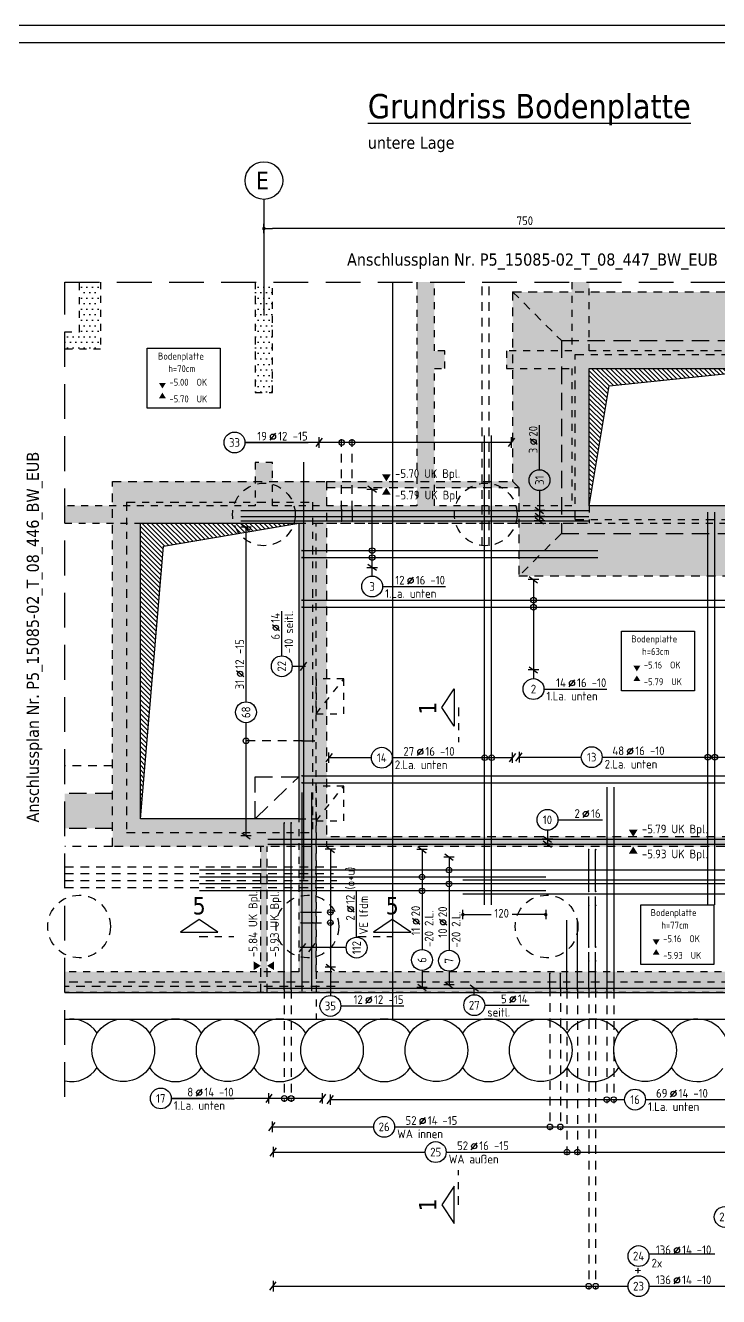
# Model space of a CAD drawing. Extents: x -21 to 93, y -36 to 68.
# Drawn here: x 1.66 to 11.62, y 23.77 to 42.05 of the extents above; entities that cross this region are included whole.
import ezdxf
from ezdxf.enums import TextEntityAlignment as Align

# ---------------------------------------------------------------- set-up
doc = ezdxf.new("R2010")
doc.units = 0
doc.header["$LTSCALE"] = 0.5
for name, pattern in [('AUSGEZOGEN', [1000.01, 1000, 0.01]), ('DIVIDE2', [0.625, 0.25, -0.125, 0, -0.125, 0, -0.125]), ('DOT', [0.175, 0.05, -0.125]), ('GESTRICHELTX2', [1.5, 1, -0.5]), ('HIDDEN', [0.375, 0.25, -0.125]), ('HIDDEN2', [0.187, 0.125, -0.062]), ('PUNKT', [0.175, 0.05, -0.125]), ('STRICHPUNKT2', [0.55, 0.25, -0.125, 0.05, -0.125]), ('VERDECKT', [0.375, 0.25, -0.125]), ('VERDECKTX2', [0.75, 0.5, -0.25])]:
    doc.linetypes.add(name, pattern=pattern)
for name, color, linetype in [('ACHSEN', 7, 'Continuous'), ('AFB', 7, 'Continuous'), ('AFU', 7, 'Continuous'), ('BETON', 7, 'Continuous'), ('DRUEBER', 7, 'Continuous'), ('grau_dunkel', 7, 'Continuous'), ('grau_hell', 7, 'Continuous'), ('Gründungspfähle', 7, 'Continuous'), ('HILFE', 7, 'Continuous'), ('koten', 7, 'Continuous'), ('MASSE', 7, 'Continuous'), ('OBJEKT', 7, 'Continuous'), ('RAHMEN', 7, 'Continuous'), ('RND', 7, 'Continuous'), ('SCHNITTE', 7, 'Continuous'), ('SCHRAFF', 7, 'Continuous'), ('SFP_Achsen', 7, 'Continuous'), ('TEXT', 7, 'Continuous'), ('Verbau', 7, 'Continuous'), ('VERDECKT', 7, 'Continuous'), ('Versprung oberseitig', 7, 'Continuous')]:
    doc.layers.add(name, color=color, linetype=linetype)
doc.styles.add('helv', font='tahoma.ttf')
doc.styles.add('txt', font='isocp.shx')
doc.linetypes.add('AFU_50L', pattern='A,0.75,["/",Standard,S=0.2,R=0,X=-0.01,Y=-0.1],0.07,["/",Standard,S=0.2,R=0,X=-0.01,Y=-0.1],0.75', length=1.57)
doc.dimstyles.new('DOT_I', dxfattribs={"dimscale": 0.5, "dimtxt": 0.25, "dimasz": 0.25, "dimexe": 0.1, "dimexo": 0.3, "dimgap": 0.1, "dimtad": 1, "dimdec": 3, "dimzin": 3, "dimtxsty": 'txt', "dimblk": 'DOT', "dimblk1": 'DOT', "dimblk2": 'DOT', "dimsah": 1, "dimcen": 0.1, "dimse1": 1, "dimse2": 1, "dimazin": 0, "dimtfac": 1, "dimtdec": 4, "dimtix": 1, "dimtmove": 2, "dimatfit": 3, "dimfxl": 0, "dimtvp": 1, "dimtolj": 1, "dimtzin": 0, "dimarcsym": 0})
pattern_1 = [(0, (-9.04601, 7.331896), (0.0396875, 0.079375), [0, -0.079375])]

# ---------------------------------------------------------------- blocks, each defined once
blk = doc.blocks.new('okrd_o')
at = {"layer": 'koten', "color": 7, "linetype": 'Continuous'}
blk.add_solid([(-0.125, 0.202), (0.125, 0.202), (0, 0)], dxfattribs=at)
at = {"layer": 'koten', "style": 'txt'}
blk.add_attdef('OKRD', (0.25, 0.1), '', height=0.25, dxfattribs=at)
blk = doc.blocks.new('okrd_u')
at = {"layer": 'koten', "color": 7, "linetype": 'Continuous'}
blk.add_solid([(-0.125, -0.202), (0.125, -0.202), (0, 0)], dxfattribs=at)
at = {"layer": 'koten', "style": 'txt'}
blk.add_attdef('OKRD', (0.25, -0.35), '', height=0.25, dxfattribs=at)
blk = doc.blocks.new('lei_gre')
at = {"layer": 'RND', "color": 7, "linetype": 'Continuous'}
for p, q in [((-0.09, -0.12), (0.09, 0.12)), ((0, 0.15), (0, -0.15))]:
    blk.add_line(p, q, dxfattribs=at)
blk = doc.blocks.new('RND_LEI')
at = {"layer": 'RND', "color": 7, "linetype": 'Continuous'}
blk.add_line((1.022, 0.066), (1.19, 0.27), dxfattribs=at)
for centre, radius in [((0, 0), 0.3), ((1.106, 0.168), 0.075)]:
    blk.add_circle(centre, radius, dxfattribs=at)
at = {"layer": 'RND', "color": 7, "linetype": 'Continuous', "style": 'txt'}
blk.add_attdef('POSL', text='', height=0.25, dxfattribs=at).set_placement((0, 0), align=Align.MIDDLE)
blk.add_attdef('ANZ', text='', height=0.25, dxfattribs=at).set_placement((0.931, 0.057), align=Align.RIGHT)
for tag, p in [('DUM', (1.253, 0.057)), ('ABSTD', (1.674, 0.057)), ('POSTXT', (0.374, -0.327))]:
    blk.add_attdef(tag, p, '', height=0.25, dxfattribs=at)
blk = doc.blocks.new('DOT')
at = {"layer": 'MASSE', "color": 7, "linetype": 'Continuous'}
for p, q in [((0, 0), (-1, 0)), ((0, 0.54), (0, -0.54))]:
    blk.add_line(p, q, dxfattribs=at)
at = {"layer": 'MASSE', "color": 7, "linetype": 'Continuous', "const_width": 0.2}
blk.add_lwpolyline([(-0.1, 0, 1), (0.1, 0, 1)], format="xyb", close=True, dxfattribs=at)
blk = doc.blocks.new('*D21')
at = {"layer": 'Defpoints', "color": 0, "linetype": 'AUSGEZOGEN', "transparency": 16777216}
for p in [(7.946, 29.266), (7.946, 29.266), (9.137, 29.266)]:
    blk.add_point(p, dxfattribs=at)
at = {"layer": 'MASSE', "color": 0, "linetype": 'AUSGEZOGEN', "lineweight": -2, "transparency": 16777216}
for p, q in [((8.071, 29.266), (8.353, 29.266)), ((9.012, 29.266), (8.653, 29.266))]:
    blk.add_line(p, q, dxfattribs=at)
at = {"layer": 'MASSE', "color": 0, "linetype": 'AUSGEZOGEN', "lineweight": -2, "transparency": 16777216, "xscale": 0.125, "yscale": 0.125, "zscale": 0.125, "rotation": 180}
blk.add_blockref('DOT', (7.946, 29.266), dxfattribs=at)
at = {"layer": 'MASSE', "color": 0, "linetype": 'AUSGEZOGEN', "lineweight": -2, "transparency": 16777216, "xscale": 0.125, "yscale": 0.125, "zscale": 0.125}
blk.add_blockref('DOT', (9.137, 29.266), dxfattribs=at)
at = {"layer": 'MASSE', "color": 0, "linetype": 'AUSGEZOGEN', "transparency": 16777216, "insert": (8.503, 29.285), "char_height": 0.125, "attachment_point": 5, "style": 'txt'}
blk.add_mtext('\\A1;120', dxfattribs=at)
blk = doc.blocks.new('*D30')
at = {"layer": 'Defpoints', "color": 0, "linetype": 'AUSGEZOGEN', "transparency": 16777216}
for p in [(5.086, 39.13), (5.086, 39.13), (12.586, 39.13)]:
    blk.add_point(p, dxfattribs=at)
at = {"layer": 'MASSE', "color": 0, "linetype": 'AUSGEZOGEN', "lineweight": -2, "transparency": 16777216}
blk.add_line((12.461, 39.13), (5.211, 39.13), dxfattribs=at)
at = {"layer": 'MASSE', "color": 0, "linetype": 'AUSGEZOGEN', "lineweight": -2, "transparency": 16777216, "xscale": 0.125, "yscale": 0.125, "zscale": 0.125, "rotation": 180}
blk.add_blockref('DOT', (5.086, 39.13), dxfattribs=at)
at = {"layer": 'MASSE', "color": 0, "linetype": 'AUSGEZOGEN', "lineweight": -2, "transparency": 16777216, "xscale": 0.125, "yscale": 0.125, "zscale": 0.125}
blk.add_blockref('DOT', (12.586, 39.13), dxfattribs=at)
at = {"layer": 'MASSE', "color": 0, "linetype": 'AUSGEZOGEN', "transparency": 16777216, "insert": (8.836, 39.242), "char_height": 0.125, "attachment_point": 5, "style": 'txt'}
blk.add_mtext('\\A1;750', dxfattribs=at)
blk = doc.blocks.new('SCHN-1')
at = {"layer": 'SCHNITTE', "color": 5, "linetype": 'Continuous'}
blk.add_lwpolyline([(0.54, 0.125), (0, 0.485), (-0.54, 0.125)], close=True, dxfattribs=at)
at = {"layer": 'SCHNITTE', "color": 6, "linetype": 'Continuous', "style": 'helv'}
blk.add_attdef('SCHN-1', text='', height=0.5, dxfattribs=at).set_placement((0, 0.635), align=Align.CENTER)
blk = doc.blocks.new('A0-19-0')
at = {"layer": 'RAHMEN'}
blk.add_line((137.9, 84.1), (0, 84.1), dxfattribs=at)
at = {"layer": 'RAHMEN', "color": 5}
blk.add_line((137.4, 83.6), (2, 83.6), dxfattribs=at)

msp = doc.modelspace()

# ---------------------------------------------------------------- hatches: boundary and pattern name
at = {"layer": 'grau_dunkel'}
h = msp.add_hatch(color=21, dxfattribs=at)
h.paths.add_polyline_path([(12.86119, 34.74446), (12.86119, 37.51946), (9.36119, 37.51946), (9.36119, 34.74446)])
h.paths.add_polyline_path([(9.76119, 37.11946), (9.76119, 35.14446), (12.46119, 35.14446), (12.46119, 37.11946)], flags=16)
at = {"layer": 'grau_dunkel', "linetype": 'AUSGEZOGEN'}
h = msp.add_hatch(dxfattribs=at)
h.set_pattern_fill('ANSI31', color=21, scale=0.015, angle=90, style=0, double=1)
h.set_pattern_definition([(135, (-137.359247, 40.544846), (-0.03367596, -0.03367596), [])])
h.paths.add_polyline_path([(9.76116, 37.11946), (9.76099, 35.14446), (10.04632, 36.86991), (12.46116, 37.11946)])
at = {"layer": 'grau_dunkel'}
h = msp.add_hatch(color=21, dxfattribs=at)
h.paths.add_polyline_path([(5.98619, 30.24446), (5.98619, 35.49446), (2.91119, 35.49446), (2.91119, 30.24446)])
h.paths.add_polyline_path([(5.58619, 30.64446), (5.58619, 34.89446), (3.31119, 34.89446), (3.31119, 30.64446)], flags=16)
at = {"layer": 'grau_dunkel', "linetype": 'AUSGEZOGEN'}
h = msp.add_hatch(dxfattribs=at)
h.set_pattern_fill('ANSI31', color=21, scale=0.015, angle=90, style=0, double=1)
h.set_pattern_definition([(135, (-137.359214, 40.544844), (-0.03367596, -0.03367596), [])])
h.paths.add_polyline_path([(5.58619, 34.89446), (3.31119, 34.89446), (3.31119, 30.64446), (3.64168, 34.56053)])
at = {"layer": 'grau_dunkel'}
msp.add_hatch(color=21, dxfattribs=at).paths.add_polyline_path([(2.22361, 31.00446), (2.22361, 30.50446), (2.91119, 30.50446), (2.91119, 31.00446)])
at = {"layer": 'grau_hell'}
h = msp.add_hatch(color=9, dxfattribs=at)
h.paths.add_polyline_path([(8.66119, 38.21946), (8.66119, 35.49447), (8.75119, 35.40447), (8.75119, 34.13446), (13.47119, 34.13446), (13.47119, 35.40447), (13.56119, 35.49447), (13.56119, 38.21946)])
h.paths.add_polyline_path([(9.36119, 37.51946), (9.36119, 34.74446), (12.86119, 34.74446), (12.86119, 37.51946)], flags=16)
h = msp.add_hatch(color=9, dxfattribs=at)
h.paths.add_polyline_path([(8.75119, 35.40447), (8.66119, 35.49447), (5.98619, 35.49446), (5.98619, 35.40446)])
h.paths.add_polyline_path([(13.56121, 35.49449), (13.47121, 35.40449), (18.98619, 35.40449), (18.98619, 35.49449)])
h = msp.add_hatch(color=9, dxfattribs=at)
h.paths.add_polyline_path([(18.98619, 32.68446), (16.74619, 32.68446), (16.88619, 32.54446), (18.98619, 32.54446)])
h.paths.add_polyline_path([(16.74619, 32.68446), (16.74619, 30.38446), (16.88619, 30.24446), (16.88619, 32.54446)])
h.paths.add_polyline_path([(16.74619, 30.38446), (5.98619, 30.38446), (5.98619, 30.24446), (16.88619, 30.24446)])
msp.add_hatch(color=9, dxfattribs=at).paths.add_polyline_path([(5.04119, 28.14446), (5.13119, 28.14446), (5.13119, 30.24446), (5.04119, 30.24446)])
at = {"layer": 'SCHRAFF', "linetype": 'AUSGEZOGEN'}
h = msp.add_hatch(dxfattribs=at)
h.set_pattern_fill('DOTS', scale=0.05, double=1)
h.set_pattern_definition(pattern_1)
h.paths.add_polyline_path([(18.98619, 38.36012), (18.68619, 38.36012), (18.68619, 34.84446), (15.21119, 34.84446), (15.21119, 35.64446), (14.96119, 35.64446), (14.96119, 34.44446), (15.21119, 34.44446), (15.21119, 34.59446), (18.68619, 34.59446), (18.68619, 28.44446), (15.21119, 28.44446), (15.21119, 28.59446), (14.96119, 28.59446), (14.96119, 28.44446), (14.28619, 28.44446), (14.28619, 28.14446), (14.45119, 28.14446), (14.45119, 27.79446), (14.70119, 27.79446), (14.70119, 28.14446), (15.68619, 28.14446), (15.68619, 26.64446), (14.70119, 26.64446), (14.70119, 26.99446), (14.45119, 26.99446), (14.45119, 26.64448), (13.18619, 26.64448), (13.18619, 28.14446), (13.38619, 28.14446), (13.38619, 28.44446), (12.71119, 28.44446), (12.71119, 30.09946), (12.46119, 30.09946), (12.46119, 28.44446), (5.83619, 28.44446), (5.83619, 34.89446), (12.46119, 34.89446), (12.46119, 33.24446), (12.71119, 33.24446), (12.71119, 35.60446), (12.46119, 35.60446), (12.46119, 35.14446), (9.76119, 35.14446), (9.76119, 37.11946), (12.46119, 37.11946), (12.46119, 36.65446), (12.71119, 36.65446), (12.71119, 37.51946), (12.46119, 37.51946), (12.46119, 37.36946), (9.76119, 37.36945), (9.76119, 38.36012), (9.51119, 38.36012), (9.51119, 37.36946), (8.57119, 37.36946), (8.57119, 37.11946), (9.51119, 37.11946), (9.51119, 35.14446), (7.53619, 35.14446), (7.53619, 37.11946), (7.68619, 37.11946), (7.68619, 37.36946), (7.53619, 37.36946), (7.53619, 38.36012), (7.28619, 38.36012), (7.28619, 35.14446), (5.21119, 35.14446), (5.21119, 35.76446), (4.96119, 35.76446), (4.96119, 35.14446), (2.22361, 35.14446), (2.22361, 34.89446), (5.58619, 34.89446), (5.58619, 28.44446), (2.22361, 28.44446), (2.22361, 28.14446), (12.88619, 28.14446), (12.88619, 26.34446), (15.98619, 26.34446), (15.98619, 28.14446), (18.98619, 28.14446)])
h = msp.add_hatch(dxfattribs=at)
h.set_pattern_fill('DOTS', scale=0.05, double=1)
h.set_pattern_definition(pattern_1)
h.paths.add_polyline_path([(2.73619, 38.36012), (2.43619, 38.36012), (2.43619, 37.64446), (2.22361, 37.64446), (2.22361, 37.39446), (2.73619, 37.39446)])
h = msp.add_hatch(dxfattribs=at)
h.set_pattern_fill('DOTS', scale=0.05, double=1)
h.set_pattern_definition(pattern_1)
h.paths.add_polyline_path([(5.21119, 38.36012), (4.96119, 38.36012), (4.96119, 36.77446), (5.21119, 36.77446)])

# ---------------------------------------------------------------- linework, layer by layer
at = {"layer": 'ACHSEN', "color": 140, "linetype": 'AUSGEZOGEN'}
msp.add_line((5.08619, 39.54894), (5.08619, 37.87963), dxfattribs=at)
at = {"layer": 'AFB', "color": 1, "linetype": 'DIVIDE2'}
for p, q in [((9.56119, 37.31946), (12.66119, 37.31946)), ((9.56119, 34.94446), (9.56119, 37.31946)), ((3.11119, 35.19446), (3.11119, 30.44446)), ((3.11119, 35.19446), (5.78619, 35.19446)), ((5.78619, 35.19446), (5.78619, 30.44446)), ((9.56119, 34.94446), (12.66119, 34.94446)), ((3.11119, 30.44446), (5.78619, 30.44446)), ((13.03619, 28.29446), (2.22361, 28.29446))]:
    msp.add_line(p, q, dxfattribs=at)
at = {"layer": 'AFU', "color": 8, "linetype": 'AFU_50L'}
msp.add_line((6.93619, 38.36012), (6.93619, 27.76446), dxfattribs=at)
at = {"layer": 'BETON', "color": 6, "linetype": 'AUSGEZOGEN'}
msp.add_line((2.22361, 28.14446), (12.88619, 28.14446), dxfattribs=at)
for points in [[(9.76119, 37.11946), (12.46119, 37.11946), (12.46119, 35.14446), (9.76119, 35.14446)], [(3.31119, 34.89446), (5.58619, 34.89446), (5.58619, 30.64446), (3.31119, 30.64446)]]:
    msp.add_lwpolyline(points, close=True, dxfattribs=at)
at = {"layer": 'DRUEBER', "color": 7, "linetype": 'PUNKT', "lineweight": -2}
for p, q in [((2.43619, 37.64446), (2.43619, 38.36012)), ((2.73619, 38.36012), (2.73619, 37.39446)), ((4.96119, 38.36012), (4.96119, 36.77446)), ((5.21119, 36.77446), (5.21119, 38.36012)), ((7.28619, 38.36012), (7.28619, 35.14446)), ((7.53619, 37.36946), (7.53619, 38.36012)), ((9.51119, 38.36012), (9.51119, 37.36946)), ((9.76119, 37.36945), (9.76119, 38.36012)), ((2.22361, 37.64446), (2.43619, 37.64446)), ((2.73619, 37.39446), (2.22361, 37.39446)), ((7.68619, 37.36946), (7.53619, 37.36946)), ((7.68619, 37.11946), (7.68619, 37.36946)), ((9.51119, 37.36946), (8.57119, 37.36946)), ((8.57119, 37.36946), (8.57119, 37.11946)), ((12.46119, 37.36946), (9.76119, 37.36945)), ((7.53619, 35.14446), (7.53619, 37.11946)), ((7.53619, 37.11946), (7.68619, 37.11946)), ((8.57119, 37.11946), (9.51119, 37.11946)), ((9.51119, 37.11946), (9.51119, 35.14446)), ((9.76119, 35.14446), (9.76119, 37.11946)), ((9.76119, 37.11946), (12.46119, 37.11946)), ((4.96119, 36.77446), (5.21119, 36.77446)), ((5.21119, 35.76446), (4.96119, 35.76446)), ((4.96119, 35.76446), (4.96119, 35.14446)), ((5.21119, 35.14446), (5.21119, 35.76446)), ((4.96119, 35.14446), (2.22361, 35.14446)), ((7.28619, 35.14446), (5.21119, 35.14446)), ((9.51119, 35.14446), (7.53619, 35.14446)), ((12.46119, 35.14446), (9.76119, 35.14446)), ((2.22361, 34.89446), (5.58619, 34.89446)), ((5.58619, 34.89446), (5.58619, 28.44446)), ((5.83619, 28.44446), (5.83619, 34.89446)), ((5.83619, 34.89446), (12.46119, 34.89446)), ((5.58619, 28.44446), (2.22361, 28.44446)), ((12.46119, 28.44446), (5.83619, 28.44446)), ((12.88619, 28.14446), (2.22361, 28.14446))]:
    msp.add_line(p, q, dxfattribs=at)
at = {"layer": 'grau_dunkel', "color": 21, "linetype": 'AUSGEZOGEN'}
for p, q in [((10.04632, 36.86991), (12.46116, 37.11946)), ((9.76099, 35.14446), (10.04632, 36.86991)), ((3.64168, 34.56053), (5.58619, 34.89446)), ((3.31119, 30.64446), (3.64168, 34.56053))]:
    msp.add_line(p, q, dxfattribs=at)
at = {"layer": 'grau_dunkel', "color": 171, "linetype": 'DOT'}
for p, q in [((5.83619, 32.15446), (6.23619, 32.65446)), ((5.83619, 30.61446), (6.23619, 31.11446))]:
    msp.add_line(p, q, dxfattribs=at)
at = {"layer": 'Gründungspfähle', "color": 171, "linetype": 'VERDECKT'}
for centre in [(5.08619, 35.01946), (8.27378, 35.01953), (2.42994, 29.09447), (5.71119, 29.09447), (9.14869, 29.09447)]:
    msp.add_circle(centre, 0.45, dxfattribs=at)
at = {"layer": 'HILFE', "color": 102, "linetype": 'GESTRICHELTX2'}
for p, q in [((2.22361, 26.6433), (2.22361, 38.36012)), ((2.22361, 38.36012), (20.35499, 38.36012))]:
    msp.add_line(p, q, dxfattribs=at)
at = {"layer": 'OBJEKT', "color": 7, "linetype": 'AUSGEZOGEN'}
msp.add_line((2.22361, 27.76446), (12.56619, 27.76446), dxfattribs=at)
at = {"layer": 'OBJEKT', "color": 1, "linetype": 'AUSGEZOGEN'}
for points in [[(3.40752, 37.4075), (4.45698, 37.4075), (4.45698, 36.54736), (3.40752, 36.54736)], [(10.22705, 33.34156), (11.27651, 33.34156), (11.27651, 32.48142), (10.22705, 32.48142)], [(10.50448, 29.40642), (11.55394, 29.40642), (11.55394, 28.54628), (10.50448, 28.54628)]]:
    msp.add_lwpolyline(points, close=True, dxfattribs=at)
at = {"layer": 'OBJEKT', "color": 7, "linetype": 'DOT'}
for points in [[(6.23619, 32.65446), (5.83619, 32.65446), (5.83619, 32.15446), (6.23619, 32.15446)], [(6.23619, 31.11446), (5.83619, 31.11446), (5.83619, 30.61446), (6.23619, 30.61446)]]:
    msp.add_lwpolyline(points, close=True, dxfattribs=at)
at = {"layer": 'RND', "color": 7, "linetype": 'AUSGEZOGEN'}
for p, q in [((9.04691, 35.66131), (9.04691, 36.30131)), ((5.87926, 36.05357), (4.81338, 36.05357)), ((4.81338, 36.05357), (5.71963, 36.05357)), ((8.64308, 36.05357), (5.87926, 36.05357)), ((6.64179, 34.25599), (6.64179, 35.38008)), ((4.82782, 34.8364), (4.82782, 32.32482)), ((6.64179, 34.133), (6.64179, 34.25599)), ((8.96051, 34.08183), (8.96051, 32.78496)), ((6.79179, 33.983), (7.69804, 33.983)), ((5.34252, 32.98594), (5.34252, 33.62594)), ((8.96051, 32.78496), (8.96051, 32.65841)), ((9.11051, 32.50841), (10.01676, 32.50841)), ((4.82782, 32.02482), (4.82782, 30.3979)), ((6.63047, 31.52082), (6.021, 31.52082)), ((8.6566, 31.52082), (6.93047, 31.52082)), ((8.7534, 31.52929), (9.64768, 31.52929)), ((9.94768, 31.52929), (13.4775, 31.52929)), ((9.31132, 30.62819), (9.95132, 30.62819)), ((6.04147, 30.20503), (6.04147, 28.5077)), ((7.35827, 30.20028), (7.35827, 28.76313)), ((7.74646, 30.09325), (7.74646, 28.75213)), ((6.41777, 28.94086), (6.41777, 29.60086)), ((6.04147, 28.5077), (6.04147, 28.10265)), ((7.35827, 28.46313), (7.35827, 28.21911)), ((7.74646, 28.45213), (7.74646, 28.25426)), ((6.19147, 27.95265), (7.09772, 27.95265)), ((8.2595, 27.96277), (8.8995, 27.96277)), ((5.15666, 26.62236), (3.75349, 26.62236)), ((3.75349, 26.62236), (4.65974, 26.62236)), ((5.92802, 26.62236), (5.15666, 26.62236)), ((6.0387, 26.60575), (10.27051, 26.60575)), ((10.57051, 26.60575), (12.80912, 26.60575)), ((5.20252, 26.21433), (6.66431, 26.21433)), ((6.96431, 26.21433), (12.80224, 26.21433)), ((5.21964, 25.85128), (7.40542, 25.85128)), ((7.70542, 25.85128), (12.81546, 25.85128)), ((10.62086, 24.38915), (11.56771, 24.38915)), ((5.21666, 23.92365), (10.32086, 23.92365)), ((10.62086, 23.92365), (18.61314, 23.92365))]:
    msp.add_line(p, q, dxfattribs=at)
at = {"layer": 'RND', "color": 102, "linetype": 'VERDECKT'}
for p, q in [((6.20309, 35.08997), (6.20309, 36.10357)), ((6.35309, 35.08997), (6.35309, 36.10357)), ((5.63452, 31.76349), (4.77782, 31.76349)), ((9.75428, 29.39946), (9.75428, 29.59946)), ((9.85428, 29.39946), (9.85428, 29.59946)), ((5.78855, 29.29922), (6.09147, 29.29922)), ((5.78855, 29.14922), (6.09147, 29.14922)), ((9.75428, 28.59946), (9.75428, 28.79946)), ((9.85428, 28.59946), (9.85428, 28.79946)), ((5.37817, 28.18348), (5.37817, 26.57236)), ((5.47817, 28.18348), (5.47817, 26.57236)), ((9.19672, 28.21946), (9.19672, 26.16433)), ((9.34672, 28.21946), (9.34672, 26.16433)), ((9.44215, 28.18347), (9.44215, 25.80128)), ((9.59215, 28.18347), (9.59215, 25.80128)), ((9.75428, 28.19946), (9.75428, 23.87365)), ((9.85428, 28.19946), (9.85428, 23.87365)), ((10.0134, 28.18348), (10.0134, 26.55575)), ((10.1134, 28.18348), (10.1134, 26.55575))]:
    msp.add_line(p, q, dxfattribs=at)
at = {"layer": 'RND', "color": 102, "linetype": 'AUSGEZOGEN'}
for p, q in [((9.04691, 35.36131), (9.04691, 34.91767)), ((5.49252, 32.83594), (5.68345, 32.83594)), ((9.16132, 30.47819), (9.16132, 30.23906)), ((6.26777, 28.79086), (5.60659, 28.79086)), ((8.1095, 28.11277), (8.1095, 28.2169))]:
    msp.add_line(p, q, dxfattribs=at)
at = {"layer": 'RND', "color": 1, "linetype": 'HIDDEN'}
for points in [[(8.21857, 38.29446), (8.21857, 34.54449)], [(8.31857, 38.29446), (8.31857, 34.54449)], [(2.22361, 29.95427), (6.13619, 29.95427)], [(2.22361, 29.85427), (6.08619, 29.85427)], [(2.22361, 29.75427), (6.13619, 29.75427)], [(2.22361, 29.65427), (6.08619, 29.65427)], [(6.11119, 28.23399), (2.22361, 28.23399)]]:
    msp.add_lwpolyline(points, dxfattribs=at)
at = {"layer": 'RND', "color": 1, "linetype": 'AUSGEZOGEN'}
for points in [[(8.25883, 29.40378), (8.25883, 35.40378), (8.25883, 35.95532), (8.25883, 36.15532)], [(8.35883, 29.40378), (8.35883, 35.40378), (8.35883, 35.95532), (8.35883, 36.15532)], [(5.65566, 35.76946), (5.65566, 29.76946)], [(4.75566, 35.07682), (9.75566, 35.07682)], [(4.75566, 34.99126), (9.75566, 34.99126)], [(4.75566, 34.92802), (9.75566, 34.92802)], [(6.20309, 35.08997), (6.20309, 34.91996)], [(6.35309, 35.08997), (6.35309, 34.91996)], [(11.46715, 29.40378), (11.46715, 35.05378)], [(11.56715, 29.40378), (11.56715, 35.05378)], [(5.63443, 34.49875), (9.88443, 34.49875)], [(5.63443, 34.39875), (9.88443, 34.39875)], [(5.63443, 33.78589), (14.18443, 33.78589)], [(5.63443, 33.68589), (14.18443, 33.68589)], [(5.63452, 31.76349), (5.80963, 31.76349)], [(5.63452, 31.26178), (17.63452, 31.26178)], [(5.63452, 31.16178), (17.63452, 31.16178)], [(10.0134, 31.09987), (10.0134, 30.84987), (10.0134, 30.21348), (10.0134, 28.18348)], [(10.1134, 31.09987), (10.1134, 30.84987), (10.1134, 30.21348), (10.1134, 28.18348)], [(5.63732, 28.16362), (5.63732, 31.02304)], [(5.77321, 28.16362), (5.77321, 31.02304)], [(5.37817, 28.18348), (5.37817, 30.58348)], [(5.47817, 28.18348), (5.47817, 30.58348)], [(5.14281, 30.35065), (17.64281, 30.35065)], [(5.14281, 30.28005), (17.64281, 30.28005)], [(9.75428, 29.59946), (9.75428, 30.19946)], [(9.85428, 29.59946), (9.85428, 30.19946)], [(14.6369, 29.90619), (5.1369, 29.90619), (4.35908, 29.90619), (4.15908, 29.90619)], [(9.1369, 29.80619), (5.1369, 29.80619), (4.35908, 29.80619), (4.15908, 29.80619)], [(14.6369, 29.70619), (5.1369, 29.70619), (4.35908, 29.70619), (4.15908, 29.70619)], [(7.94619, 29.76615), (18.94619, 29.76615)], [(9.1369, 29.60619), (5.1369, 29.60619), (4.35908, 29.60619), (4.15908, 29.60619)], [(7.94619, 29.56615), (18.94619, 29.56615)], [(5.61854, 29.29922), (5.78855, 29.29922)], [(9.75428, 28.79946), (9.75428, 29.39946)], [(9.85428, 28.79946), (9.85428, 29.39946)], [(5.61854, 29.14922), (5.78855, 29.14922)], [(9.44215, 28.18347), (9.44215, 29.18347)], [(9.59215, 28.18347), (9.59215, 29.18347)], [(9.75428, 28.19946), (9.75428, 28.59946)], [(9.85428, 28.19946), (9.85428, 28.59946)], [(9.19672, 28.21946), (9.19672, 28.41946)], [(9.34672, 28.21946), (9.34672, 28.41946)], [(5.13119, 28.20661), (13.63119, 28.20661)]]:
    msp.add_lwpolyline(points, dxfattribs=at)
at = {"layer": 'RND', "color": 7, "linetype": 'AUSGEZOGEN'}
for points, const_width in [([(6.19809, 35.08997, 1), (6.20809, 35.08997, 1)], 0.01), ([(6.34809, 35.08997, 1), (6.35809, 35.08997, 1)], 0.01), ([(6.19809, 34.91996, 1), (6.20809, 34.91996, 1)], 0.01), ([(6.34809, 34.91996, 1), (6.35809, 34.91996, 1)], 0.01), ([(5.62818, 34.49875, 1), (5.64068, 34.49875, 1)], 0.0125), ([(5.62818, 34.39875, 1), (5.64068, 34.39875, 1)], 0.0125), ([(5.62818, 33.78589, 1), (5.64068, 33.78589, 1)], 0.0125), ([(5.62818, 33.68589, 1), (5.64068, 33.68589, 1)], 0.0125), ([(5.62827, 31.76349, 1), (5.64077, 31.76349, 1)], 0.0125), ([(5.81588, 31.76349, -1), (5.80338, 31.76349, -1)], 0.0125), ([(5.62827, 31.26178, 1), (5.64077, 31.26178, 1)], 0.0125), ([(5.62827, 31.16178, 1), (5.64077, 31.16178, 1)], 0.0125), ([(5.37192, 30.58348, 1), (5.38442, 30.58348, 1)], 0.0125), ([(5.47192, 30.58348, 1), (5.48442, 30.58348, 1)], 0.0125), ([(9.74803, 30.19946, 1), (9.76053, 30.19946, 1)], 0.0125), ([(9.84803, 30.19946, 1), (9.86053, 30.19946, 1)], 0.0125), ([(9.74803, 29.59946, 1), (9.76053, 29.59946, 1)], 0.0125), ([(9.84803, 29.59946, 1), (9.86053, 29.59946, 1)], 0.0125), ([(5.61354, 29.29922, 1), (5.62354, 29.29922, 1)], 0.01), ([(5.78355, 29.29922, 1), (5.79355, 29.29922, 1)], 0.01), ([(9.74803, 29.39946, 1), (9.76053, 29.39946, 1)], 0.0125), ([(9.84803, 29.39946, 1), (9.86053, 29.39946, 1)], 0.0125), ([(5.61354, 29.14922, 1), (5.62354, 29.14922, 1)], 0.01), ([(5.78355, 29.14922, 1), (5.79355, 29.14922, 1)], 0.01), ([(9.74803, 28.79946, 1), (9.76053, 28.79946, 1)], 0.0125), ([(9.84803, 28.79946, 1), (9.86053, 28.79946, 1)], 0.0125), ([(9.74803, 28.59946, 1), (9.76053, 28.59946, 1)], 0.0125), ([(9.84803, 28.59946, 1), (9.86053, 28.59946, 1)], 0.0125), ([(9.19047, 28.41946, 1), (9.20297, 28.41946, 1)], 0.0125), ([(9.34047, 28.41946, 1), (9.35297, 28.41946, 1)], 0.0125), ([(5.37317, 28.18348, 1), (5.38317, 28.18348, 1)], 0.01), ([(5.47317, 28.18348, 1), (5.48317, 28.18348, 1)], 0.01), ([(9.4359, 28.18347, 1), (9.4484, 28.18347, 1)], 0.0125), ([(9.5859, 28.18347, 1), (9.5984, 28.18347, 1)], 0.0125), ([(9.74803, 28.19946, 1), (9.76053, 28.19946, 1)], 0.0125), ([(9.84803, 28.19946, 1), (9.86053, 28.19946, 1)], 0.0125), ([(10.0084, 28.18348, 1), (10.0184, 28.18348, 1)], 0.01), ([(10.1084, 28.18348, 1), (10.1184, 28.18348, 1)], 0.01)]:
    msp.add_lwpolyline(points, format="xyb", close=True, dxfattribs=dict(at, const_width=const_width))
for centre in [(6.20309, 36.05357), (6.35309, 36.05357), (6.64179, 34.49875), (6.64179, 34.39875), (8.96051, 33.78589), (8.96051, 33.68589), (4.82782, 31.76349), (8.25883, 31.52082), (8.35883, 31.52082), (11.46715, 31.52929), (11.56715, 31.52929), (7.35827, 29.80619), (7.74646, 29.90619), (7.35827, 29.60619), (7.74646, 29.70619), (6.04147, 29.29922), (6.04147, 29.14922), (5.37817, 26.62236), (5.47817, 26.62236), (10.0134, 26.60575), (10.1134, 26.60575), (9.19672, 26.21433), (9.34672, 26.21433), (9.44215, 25.85128), (9.59215, 25.85128), (9.75428, 23.92365), (9.85428, 23.92365)]:
    msp.add_circle(centre, 0.04, dxfattribs=at)
at = {"layer": 'SCHNITTE', "color": 5, "linetype": 'STRICHPUNKT2'}
for p, q in [((7.88366, 32.24365), (7.88366, 31.74365)), ((4.15485, 28.9515), (4.65485, 28.9515)), ((6.4299, 28.9515), (6.9299, 28.9515)), ((7.88366, 25.09271), (7.88366, 25.59271))]:
    msp.add_line(p, q, dxfattribs=at)
at = {"layer": 'SFP_Achsen', "color": 7, "linetype": 'AUSGEZOGEN'}
msp.add_circle((5.08619, 39.81942), 0.27048, dxfattribs=at)
at = {"layer": 'Verbau', "color": 171}
for centre in [(3.06458, 27.31446), (4.56458, 27.31446), (6.06458, 27.31446), (7.56458, 27.31446), (9.06458, 27.31446), (10.56458, 27.31446)]:
    msp.add_circle(centre, 0.45, dxfattribs=at)
for centre, start, end in [((2.31458, 27.31446), 33.55731, 101.662379), ((3.81458, 27.31446), 33.55731, 146.44269), ((5.31458, 27.31446), 33.55731, 146.44269), ((6.81458, 27.31446), 33.55731, 146.44269), ((8.31458, 27.31446), 33.55731, 146.44269), ((9.81458, 27.31446), 33.55731, 146.44269), ((11.31458, 27.31446), 14.425653, 146.44269), ((2.31458, 27.31446), 258.337621, 326.44269), ((3.81458, 27.31446), 213.55731, 326.44269), ((5.31458, 27.31446), 213.55731, 326.44269), ((6.81458, 27.31446), 213.55731, 326.44269), ((8.31458, 27.31446), 213.55731, 326.44269), ((9.81458, 27.31446), 213.55731, 326.44269), ((11.31458, 27.31446), 213.55731, 324.376469)]:
    msp.add_arc(centre, 0.45, start, end, dxfattribs=at)
at = {"layer": 'VERDECKT', "color": 7, "linetype": 'HIDDEN'}
for p, q in [((8.66119, 38.21946), (13.56119, 38.21946)), ((8.66119, 38.21946), (8.66119, 35.49447)), ((2.91119, 35.49446), (5.98619, 35.49446)), ((2.91119, 30.24446), (2.91119, 35.49446)), ((5.98619, 35.49446), (5.98619, 30.24446)), ((8.75119, 35.40447), (8.66119, 35.49447)), ((8.75119, 35.40447), (8.75119, 34.13446)), ((8.75119, 34.13446), (13.47119, 34.13446)), ((5.98619, 30.24446), (2.91119, 30.24446))]:
    msp.add_line(p, q, dxfattribs=at)
at = {"layer": 'VERDECKT', "color": 7, "linetype": 'VERDECKT'}
for p, q in [((8.66119, 38.21946), (9.36119, 37.51946)), ((5.98619, 35.49446), (8.66119, 35.49447)), ((5.98619, 35.40446), (8.75119, 35.40447)), ((9.36119, 34.74465), (8.75119, 34.13446)), ((2.90976, 31.40446), (2.22361, 31.40446)), ((16.74619, 30.38446), (5.98619, 30.38446)), ((2.91119, 30.24446), (2.22361, 30.24446)), ((5.04119, 28.14446), (5.04119, 30.24446)), ((5.13119, 28.14446), (5.13119, 30.24446)), ((16.88619, 30.24446), (5.98619, 30.24446))]:
    msp.add_line(p, q, dxfattribs=at)
at = {"layer": 'VERDECKT', "color": 7, "linetype": 'VERDECKTX2'}
for p, q in [((9.36119, 37.51946), (12.86119, 37.51946)), ((9.36119, 37.51946), (9.36119, 34.74446)), ((9.36119, 34.74446), (12.86119, 34.74446)), ((4.96119, 30.64446), (5.58619, 31.24446)), ((2.90976, 31.00446), (2.22361, 31.00446)), ((2.90976, 30.50446), (2.22361, 30.50446))]:
    msp.add_line(p, q, dxfattribs=at)
msp.add_lwpolyline([(4.96119, 31.24446), (5.58619, 31.24446), (5.58619, 30.64446), (4.96119, 30.64446)], close=True, dxfattribs=at)
at = {"layer": 'Versprung oberseitig', "color": 1, "linetype": 'HIDDEN2'}
for p, q in [((9.76119, 35.14567), (9.76119, 34.89446)), ((5.58619, 34.89446), (9.76119, 34.89446)), ((5.58619, 30.64446), (5.83619, 30.64446)), ((5.83619, 30.64446), (5.83619, 27.76446))]:
    msp.add_line(p, q, dxfattribs=at)

# ---------------------------------------------------------------- block references
at = {"layer": 'koten', "color": 6, "linetype": 'AUSGEZOGEN', "xscale": 0.4, "yscale": 0.4, "zscale": 0.4}
for name, p, values in [('okrd_o', (3.6269, 36.82974), {'OKRD': '-5.00  OK'}), ('okrd_u', (3.6269, 36.76974), {'OKRD': '-5.70  UK'}), ('okrd_o', (10.44643, 32.7638), {'OKRD': '-5.16  OK'}), ('okrd_u', (10.44643, 32.7038), {'OKRD': '-5.79  UK'}), ('okrd_o', (10.72386, 28.82866), {'OKRD': '-5.16  OK'}), ('okrd_u', (10.72386, 28.76866), {'OKRD': '-5.93  UK'})]:
    msp.add_blockref(name, p, dxfattribs=at).add_auto_attribs(values)
at = {"layer": 'koten', "color": 7, "linetype": 'AUSGEZOGEN', "xscale": 0.5, "yscale": 0.5, "zscale": 0.5}
for p, values in [((6.84594, 35.49449), {'OKRD': '-5.70 UK Bpl.'}), ((10.39422, 30.38446), {'OKRD': '-5.79 UK Bpl.'})]:
    msp.add_blockref('okrd_o', p, dxfattribs=at).add_auto_attribs(values)
at = {"layer": 'koten', "color": 7, "linetype": 'AUSGEZOGEN'}
ref = msp.add_blockref('okrd_o', (6.84594, 35.40449), dxfattribs=dict(at, xscale=-0.5, yscale=0.5, zscale=0.5, rotation=180))
ref.add_attrib('OKRD', '-5.79 UK Bpl.', (6.97094, 35.23462), dxfattribs={"height": 0.125, "style": 'txt'})
ref = msp.add_blockref('okrd_o', (10.39422, 30.24446), dxfattribs=dict(at, xscale=-0.5, yscale=0.5, zscale=0.5, rotation=180))
ref.add_attrib('OKRD', '-5.93 UK Bpl.', (10.51922, 30.07459), dxfattribs={"height": 0.125, "style": 'txt'})
at = {"layer": 'koten', "color": 7, "linetype": 'AUSGEZOGEN', "xscale": 0.5, "yscale": 0.5, "zscale": 0.5, "rotation": 90}
msp.add_blockref('okrd_o', (5.04119, 28.52959), dxfattribs=at).add_auto_attribs({'OKRD': '-5.84 UK Bpl.'})
at = {"layer": 'koten', "color": 7, "linetype": 'AUSGEZOGEN'}
ref = msp.add_blockref('okrd_o', (5.13119, 28.52959), dxfattribs=dict(at, xscale=-0.5, yscale=0.5, zscale=0.5, rotation=270))
ref.add_attrib('OKRD', '-5.93 UK Bpl.', (5.30106, 28.65459), dxfattribs={"height": 0.125, "rotation": 90, "style": 'txt'})
at = {"layer": 'RAHMEN', "color": 7, "linetype": 'AUSGEZOGEN', "xscale": 0.5, "yscale": 0.5, "zscale": 0.5}
msp.add_blockref('A0-19-0', (0, 0), dxfattribs=at)
at = {"layer": 'RND', "color": 7, "linetype": 'AUSGEZOGEN', "xscale": 0.5, "yscale": 0.5, "zscale": 0.5}
for p, values in [((4.66338, 36.05357), {'POSL': '33', 'DUM': '12', 'ANZ': '19', 'ABSTD': '-15'}), ((6.64179, 33.983), {'POSL': '3', 'DUM': '16', 'ANZ': '12', 'ABSTD': '-10', 'POSTXT': '1.La. unten'}), ((8.96051, 32.50841), {'POSL': '2', 'DUM': '16', 'ANZ': '14', 'ABSTD': '-10', 'POSTXT': '1.La. unten'}), ((6.78047, 31.52082), {'POSL': '14', 'DUM': '16', 'ANZ': '27', 'ABSTD': '-10', 'POSTXT': '2.La. unten'}), ((9.79768, 31.52929), {'POSL': '13', 'DUM': '16', 'ANZ': '48', 'ABSTD': '-10', 'POSTXT': '2.La. unten'}), ((9.16132, 30.62819), {'POSL': '10', 'DUM': '16', 'ANZ': '2'}), ((6.04147, 27.95265), {'POSL': '35', 'DUM': '12', 'ANZ': '12', 'ABSTD': '-15'}), ((8.1095, 27.96277), {'POSL': '27', 'DUM': '14', 'ANZ': '5', 'POSTXT': 'seitl.'}), ((3.60349, 26.62236), {'POSL': '17', 'DUM': '14', 'ANZ': '8', 'ABSTD': '-10', 'POSTXT': '1.La. unten'}), ((10.42051, 26.60575), {'POSL': '16', 'DUM': '14', 'ANZ': '69', 'ABSTD': '-10', 'POSTXT': '1.La. unten'}), ((6.81431, 26.21433), {'POSL': '26', 'DUM': '14', 'ANZ': '52', 'ABSTD': '-15', 'POSTXT': 'WA innen'}), ((7.55542, 25.85128), {'POSL': '25', 'DUM': '16', 'ANZ': '52', 'ABSTD': '-15', 'POSTXT': 'WA außen'}), ((11.70978, 24.91855), {'POSL': '25', 'DUM': '16', 'ANZ': '12', 'ABSTD': '-15', 'POSTXT': 'WA außen'}), ((10.47086, 24.35577), {'POSL': '24', 'DUM': '14', 'ANZ': '136', 'ABSTD': '-10', 'POSTXT': '2x'}), ((10.47086, 23.92365), {'POSL': '23', 'DUM': '14', 'ANZ': '136', 'ABSTD': '-10'})]:
    msp.add_blockref('RND_LEI', p, dxfattribs=at).add_auto_attribs(values)
at = {"layer": 'RND', "color": 7, "linetype": 'AUSGEZOGEN', "xscale": 0.5, "yscale": 0.5, "zscale": 0.5, "rotation": 90}
for p, values in [((9.04691, 35.51131), {'POSL': '31', 'DUM': '20', 'ANZ': '3'}), ((5.34252, 32.83594), {'POSL': '22', 'DUM': '14', 'ANZ': '6', 'POSTXT': '-10 seitl.'}), ((4.82782, 32.17482), {'POSL': '68', 'DUM': '12', 'ANZ': '31', 'ABSTD': '-15'}), ((6.41777, 28.79086), {'POSL': '112', 'DUM': '12', 'ANZ': '2', 'ABSTD': '(o+u)', 'POSTXT': 'VE lfdm'}), ((7.35827, 28.61313), {'POSL': '6', 'DUM': '20', 'ANZ': '11', 'POSTXT': '-20 2.L.'}), ((7.74646, 28.60213), {'POSL': '7', 'DUM': '20', 'ANZ': '10', 'POSTXT': '-20 2.L.'})]:
    msp.add_blockref('RND_LEI', p, dxfattribs=at).add_auto_attribs(values)
at = {"layer": 'RND', "color": 7, "linetype": 'AUSGEZOGEN', "xscale": 0.5, "yscale": 0.5, "zscale": 0.5}
for p, rotation in [((5.87926, 36.05357), 180), ((8.64308, 36.05357), 180), ((6.64179, 35.38008), 90), ((4.82782, 34.8364), 270), ((6.64179, 34.25599), 90), ((8.96051, 34.08183), 270), ((8.96051, 32.78496), 270), ((6.021, 31.52082), 180), ((8.6566, 31.52082), 180), ((4.82782, 30.3979), 270), ((6.04147, 30.20503), 270), ((7.35827, 30.20028), 270), ((7.74646, 30.09325), 270), ((6.04147, 28.5077), 270), ((7.35827, 28.21911), 270), ((7.74646, 28.25426), 270), ((5.15666, 26.62236), 180), ((5.92802, 26.62236), 180)]:
    msp.add_blockref('lei_gre', p, dxfattribs=dict(at, rotation=rotation))
at = {"layer": 'RND', "color": 102, "linetype": 'AUSGEZOGEN', "xscale": 0.5, "yscale": 0.5, "zscale": 0.5}
for p, rotation in [((9.04691, 35.07682), 270), ((9.04691, 34.99126), 270), ((9.04691, 34.92802), 270), ((9.16132, 30.35065), 270), ((9.16132, 30.28005), 270), ((5.63732, 28.79086), 180), ((5.77321, 28.79086), 180), ((8.1095, 28.20661), 90)]:
    msp.add_blockref('lei_gre', p, dxfattribs=dict(at, rotation=rotation))
msp.add_blockref('lei_gre', (5.65566, 32.83594), dxfattribs=at)
at = {"layer": 'RND', "color": 7, "linetype": 'AUSGEZOGEN', "xscale": 0.5, "yscale": 0.5, "zscale": 0.5}
for p in [(8.7534, 31.52929), (6.0387, 26.60575), (5.20252, 26.21433), (5.21964, 25.85128), (5.21666, 23.92365)]:
    msp.add_blockref('lei_gre', p, dxfattribs=at)
at = {"layer": 'SCHNITTE', "color": 5, "linetype": 'STRICHPUNKT2'}
ref = msp.add_blockref('SCHN-1', (7.88366, 32.24365), dxfattribs=dict(at, xscale=-0.5, yscale=0.5, zscale=0.5, rotation=90))
ref.add_attrib('SCHN-1', '1', dxfattribs={"color": 6, "linetype": 'Continuous', "height": 0.25, "rotation": 90, "style": 'helv'}).set_placement((7.56601, 32.23357), align=Align.CENTER)
at = {"layer": 'SCHNITTE', "color": 5, "linetype": 'STRICHPUNKT2', "xscale": 0.5, "yscale": 0.5, "zscale": 0.5}
for p in [(4.15485, 28.9515), (6.9299, 28.9515)]:
    msp.add_blockref('SCHN-1', p, dxfattribs=at).add_auto_attribs({'SCHN-1': '5'})
at = {"layer": 'SCHNITTE', "color": 5, "linetype": 'STRICHPUNKT2', "xscale": 0.5, "yscale": 0.5, "zscale": 0.5, "rotation": 90}
msp.add_blockref('SCHN-1', (7.88366, 25.09271), dxfattribs=at).add_auto_attribs({'SCHN-1': '1'})

# ---------------------------------------------------------------- texts
at = {"layer": 'SFP_Achsen', "color": 6, "linetype": 'AUSGEZOGEN', "style": 'helv'}
msp.add_text('E', height=0.25, dxfattribs=at).set_placement((4.97214, 39.69504))
at = {"layer": 'TEXT', "color": 5, "linetype": 'AUSGEZOGEN', "style": 'helv'}
msp.add_text('%%UGrundriss Bodenplatte', height=0.35, dxfattribs=at).set_placement((6.57889, 40.71442))
at = {"layer": 'TEXT', "color": 1, "linetype": 'AUSGEZOGEN'}
for s, height, style, p in [('untere Lage', 0.175, 'helv', (6.57889, 40.27692)), ('Anschlussplan Nr. P5_15085-02_T_08_447_BW_EUB', 0.175, 'helv', (6.28068, 38.59646)), ('Bodenplatte', 0.1, 'txt', (3.56346, 37.24495)), ('h=70cm', 0.1, 'txt', (3.71153, 37.06464)), ('Bodenplatte', 0.1, 'txt', (10.36744, 33.179)), ('h=63cm', 0.1, 'txt', (10.52206, 32.99869)), ('Bodenplatte', 0.1, 'txt', (10.64487, 29.24386)), ('h=77cm', 0.1, 'txt', (10.79948, 29.06355)), ('+', 0.175, 'txt', (10.40851, 24.07867))]:
    msp.add_text(s, height=height, dxfattribs=dict(at, style=style)).set_placement(p)
at = {"layer": 'TEXT', "color": 1, "linetype": 'AUSGEZOGEN', "style": 'helv'}
msp.add_text('Anschlussplan Nr. P5_15085-02_T_08_446_BW_EUB', height=0.175, rotation=90, dxfattribs=at).set_placement((1.85119, 30.59046))

# ---------------------------------------------------------------- dimensions: what is measured, and where the dimension line sits
at = {"layer": 'MASSE', "color": 7, "linetype": 'AUSGEZOGEN'}
dim = msp.add_linear_dim(base=(5.08619, 39.12955), p1=(12.58619, 39.12955), p2=(5.08619, 39.12955), dimstyle='DOT_I', override={"dimdec": 0, "dimlfac": 100}, dxfattribs=at)
dim.commit()
dim.dimension.update_dxf_attribs({"geometry": '*D30', "text_midpoint": (8.83619, 39.24205)})
dim = msp.add_linear_dim(base=(7.94619, 29.26645), p1=(9.1369, 29.26645), p2=(7.94619, 29.26645), text='120', dimstyle='DOT_I', override={"dimdec": 1, "dimlfac": 100}, dxfattribs=at)
dim.commit()
dim.dimension.update_dxf_attribs({"geometry": '*D21', "text_midpoint": (8.50293, 29.2853), "dimtype": 160})

doc.saveas('drawing.dxf')
